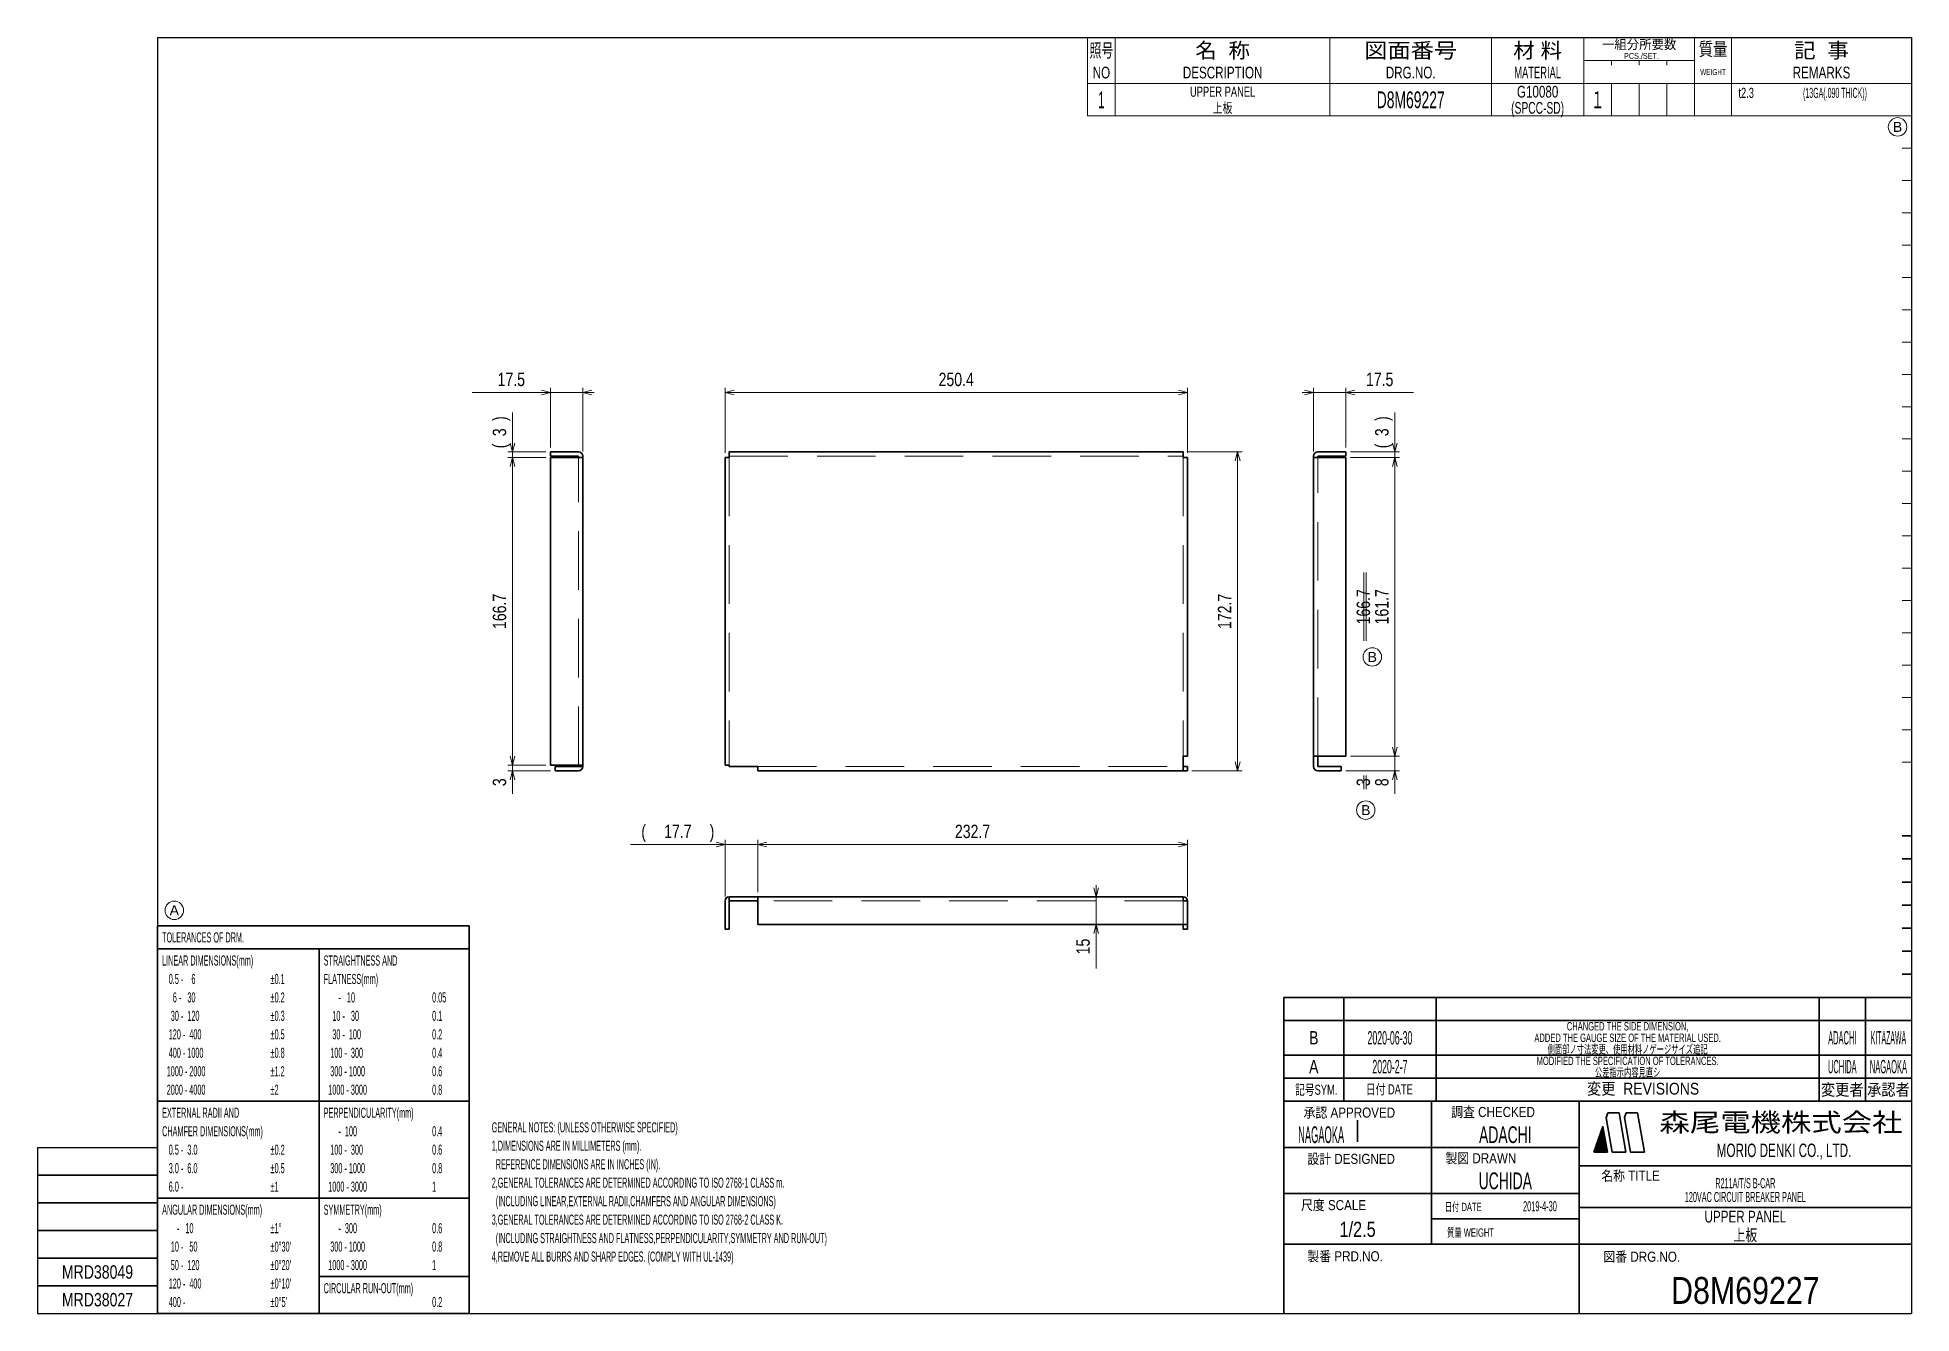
# Model space of a CAD drawing. Header units: millimetres. Extents: x 7 to 413, y 10 to 287.
import ezdxf
from ezdxf.enums import TextEntityAlignment as Align

# ---------------------------------------------------------------- set-up
doc = ezdxf.new("R2010")
doc.units = ezdxf.units.MM
doc.linetypes.add('DASHED', pattern=[19, 12.7, -6.3])
for name, color, linetype in [('GR1_02', 7, 'Continuous'), ('GR1_04', 7, 'Continuous'), ('GR1_05', 7, 'Continuous'), ('図面枠D8M', 7, 'Continuous'), ('表題、部品表', 7, 'Continuous'), ('表題、部品表_01', 7, 'Continuous'), ('表題、部品表_02', 7, 'Continuous'), ('表題、部品表_03', 7, 'Continuous')]:
    doc.layers.add(name, color=color, linetype=linetype)
doc.styles.add('HG丸ｺﾞｼｯｸM-PRO', font='')
doc.styles.get('HG丸ｺﾞｼｯｸM-PRO').set_extended_font_data('HG丸ｺﾞｼｯｸM-PRO')

# ---------------------------------------------------------------- blocks, each defined once
blk = doc.blocks.new('BLKF024')
at = {"layer": '図面枠D8M', "color": 4, "linetype": 'Continuous', "lineweight": 13}
for p, q in [((344.778471, 46.998727), (346.524087, 48.744343)), ((344.8594, 47.221078), (346.502888, 48.864566)), ((344.940329, 47.443428), (346.48169, 48.984789)), ((345.021258, 47.665778), (346.460491, 49.105012)), ((345.102186, 47.888128), (346.439293, 49.225235)), ((345.183115, 48.110479), (346.418094, 49.345457)), ((345.264044, 48.332829), (346.396896, 49.46568)), ((345.344973, 48.555179), (346.375697, 49.585903)), ((345.425902, 48.777529), (346.354499, 49.706126)), ((345.506831, 48.999879), (346.3333, 49.826349)), ((345.58776, 49.22223), (346.312102, 49.946572)), ((345.668689, 49.44458), (346.290903, 50.066794)), ((345.749617, 49.66693), (346.269705, 50.187017)), ((345.830546, 49.88928), (346.248506, 50.30724)), ((345.911475, 50.111631), (346.227307, 50.427463)), ((345.992404, 50.333981), (346.206109, 50.547686)), ((346.073333, 50.556331), (346.18491, 50.667909)), ((346.154262, 50.778681), (346.163712, 50.788131)), ((344.157871, 45.246757), (346.693675, 47.782561)), ((344.211969, 45.442276), (346.672477, 47.902784)), ((344.292898, 45.664626), (346.651278, 48.023006)), ((344.299292, 45.246757), (346.714874, 47.662338)), ((344.373827, 45.886976), (346.63008, 48.143229)), ((344.440714, 45.246757), (346.736072, 47.542115)), ((344.454756, 46.109327), (346.608881, 48.263452)), ((344.535684, 46.331677), (346.587682, 48.383675)), ((344.582135, 45.246757), (346.757271, 47.421892)), ((344.616613, 46.554027), (346.566484, 48.503898)), ((344.697542, 46.776377), (346.545285, 48.624121)), ((344.723556, 45.246757), (346.778469, 47.301669)), ((344.864978, 45.246757), (346.799668, 47.181447)), ((345.006399, 45.246757), (346.820866, 47.061224)), ((345.147821, 45.246757), (346.842065, 46.941001)), ((345.289242, 45.246757), (346.863263, 46.820778)), ((345.430663, 45.246757), (346.884462, 46.700555)), ((345.572085, 45.246757), (346.90566, 46.580332)), ((345.713506, 45.246757), (346.926859, 46.46011)), ((345.854927, 45.246757), (346.948057, 46.339887)), ((345.996349, 45.246757), (346.969256, 46.219664)), ((346.13777, 45.246757), (346.990455, 46.099441)), ((346.279191, 45.246757), (347.011653, 45.979218)), ((346.420613, 45.246757), (347.032852, 45.858995)), ((346.562034, 45.246757), (347.05405, 45.738773)), ((346.703455, 45.246757), (347.075249, 45.61855)), ((346.844877, 45.246757), (347.096447, 45.498327)), ((346.986298, 45.246757), (347.117646, 45.378104)), ((347.12772, 45.246757), (347.138844, 45.257881))]:
    blk.add_line(p, q, dxfattribs=at)
blk = doc.blocks.new('BLKF023')
at = {"layer": '図面枠D8M', "color": 2, "linetype": 'Continuous', "lineweight": 25}
for p, q in [((33, 286.75), (413, 286.75)), ((33, 286.75), (33, 10.25)), ((413, 286.75), (413, 10.25)), ((7, 46.25), (7, 10.25)), ((7, 46.25), (33, 46.25)), ((7, 10.25), (413, 10.25))]:
    blk.add_line(p, q, dxfattribs=at)
at = {"layer": '図面枠D8M', "color": 4, "linetype": 'Continuous', "lineweight": 13}
for p, q in [((413, 269.75), (411, 269.75)), ((413, 262.75), (411, 262.75)), ((413, 255.75), (411, 255.75)), ((413, 248.75), (411, 248.75)), ((413, 241.75), (411, 241.75)), ((413, 234.75), (411, 234.75)), ((413, 227.75), (411, 227.75)), ((413, 220.75), (411, 220.75)), ((413, 213.75), (411, 213.75)), ((413, 206.75), (411, 206.75)), ((413, 199.75), (411, 199.75)), ((413, 192.75), (411, 192.75)), ((413, 185.75), (411, 185.75)), ((413, 178.75), (411, 178.75)), ((413, 171.75), (411, 171.75)), ((413, 164.75), (411, 164.75)), ((413, 157.75), (411, 157.75)), ((413, 150.75), (411, 150.75)), ((413, 143.75), (411, 143.75)), ((413, 136.75), (411, 136.75)), ((411, 129.75), (413, 129.75))]:
    blk.add_line(p, q, dxfattribs=at)
at = {"layer": '図面枠D8M', "color": 3, "linetype": 'Continuous', "lineweight": 35}
for p, q in [((413, 113.75), (411, 113.75)), ((413, 108.75), (411, 108.75)), ((413, 103.75), (411, 103.75)), ((413, 98.75), (411, 98.75)), ((413, 93.75), (411, 93.75)), ((413, 88.75), (411, 88.75)), ((413, 83.75), (411, 83.75)), ((277, 78.75), (413, 78.75)), ((277, 78.75), (277, 10.25)), ((290, 78.75), (290, 56.25)), ((310, 78.75), (310, 56.25)), ((393, 78.75), (393, 56.25)), ((403, 78.75), (403, 56.25)), ((277, 73.75), (413, 73.75)), ((277, 66.25), (413, 66.25)), ((277, 61.25), (413, 61.25)), ((277, 56.25), (413, 56.25)), ((309, 56.25), (309, 25.25)), ((341, 56.25), (341, 10.25)), ((346.84, 52.65), (347.23, 53.75)), ((347.23, 53.75), (349.64, 53.75)), ((351.14, 45.25), (349.64, 53.75)), ((351.18, 53.75), (350.82, 52.76)), ((351.18, 53.75), (353.64, 53.75)), ((355.14, 45.25), (353.64, 53.75)), ((293, 52.17), (293, 47.48)), ((344.14, 45.25), (346.16, 50.8)), ((347.14, 45.25), (346.16, 50.8)), ((348.14, 45.25), (346.84, 52.65)), ((352.14, 45.25), (350.82, 52.76)), ((277, 46.25), (341, 46.25)), ((344.14, 45.25), (347.14, 45.25)), ((348.14, 45.25), (351.14, 45.25)), ((352.14, 45.25), (355.14, 45.25)), ((341, 42.25), (413, 42.25)), ((7, 40.25), (33, 40.25)), ((7, 34.25), (33, 34.25)), ((277, 36.25), (341, 36.25)), ((341, 33.25), (413, 33.25)), ((309, 30.75), (341, 30.75)), ((7, 28.25), (33, 28.25)), ((277, 25.25), (413, 25.25)), ((7, 22.25), (33, 22.25)), ((33, 16.25), (7, 16.25))]:
    blk.add_line(p, q, dxfattribs=at)
at = {"layer": '図面枠D8M', "color": 4, "linetype": 'Continuous', "lineweight": 13}
blk.add_blockref('BLKF024', (0, 0), dxfattribs=at)
at = {"layer": '図面枠D8M', "color": 4, "linetype": 'Continuous', "lineweight": 13, "style": 'HG丸ｺﾞｼｯｸM-PRO'}
for s, height, width, p in [('記号SYM.', 2.182, 0.69227, (284.03, 58.74)), ('日付 DATE', 2.182, 0.692507, (299.87, 58.83)), ('変更  REVISIONS', 2.5455, 0.887352, (354.85, 58.97)), ('変更者', 2.545, 0.887717, (398, 58.75)), ('承認者', 2.545, 0.887717, (408, 58.75)), ('承認 APPROVED', 2.1818, 0.863151, (291.21, 53.79)), ('調査 CHECKED', 2.182, 0.863174, (322.34, 53.92)), ('設計 DESIGNED', 2.1818, 0.862613, (291.61, 43.76)), ('製図 DRAWN', 2.182, 0.863099, (319.7, 43.9)), ('名称 TITLE', 2.182, 0.862489, (352.13, 40.11)), ('尺度 SCALE', 2.182, 0.862581, (287.78, 33.74)), ('日付 DATE', 1.818, 0.618255, (315.88, 33.34)), ('質量 WEIGHT', 1.818, 0.618812, (317.46, 27.8)), ('製番 PRD.NO.', 2.182, 0.863299, (290.29, 22.66)), ('図番 DRG.NO.', 2.182, 0.863083, (354.56, 22.56))]:
    blk.add_text(s, height=height, dxfattribs=dict(at, width=width)).set_placement(p, align=Align.MIDDLE_CENTER)
at = {"layer": '図面枠D8M', "color": 2, "linetype": 'Continuous', "lineweight": 25, "style": 'HG丸ｺﾞｼｯｸM-PRO', "width": 1.206081}
blk.add_text('森尾電機株式会社', height=4, dxfattribs=at).set_placement((384.72, 51.68), align=Align.MIDDLE_CENTER)
at = {"layer": '図面枠D8M', "color": 3, "linetype": 'Continuous', "lineweight": 35, "style": 'HG丸ｺﾞｼｯｸM-PRO', "width": 0.652197}
blk.add_text('MORIO DENKI CO., LTD.', height=2.9091, dxfattribs=at).set_placement((385.38, 45.61), align=Align.MIDDLE_CENTER)
blk = doc.blocks.new('BLKF025')
at = {"layer": '図面枠D8M', "color": 3, "linetype": 'Continuous', "lineweight": 35, "style": 'HG丸ｺﾞｼｯｸM-PRO'}
for s, height, width, p in [('CHANGED THE SIDE DIMENSION,', 1.8182, 0.618941, (351.5, 72.5)), ('B', 2.91, 0.78204, (283.5, 70)), ('2020-06-30', 2.909, 0.488281, (300, 70)), ('ADACHI', 2.909, 0.415454, (398, 70)), ('KITAZAWA', 2.909, 0.308644, (408, 70)), ('A', 2.91, 0.782973, (283.5, 63.75)), ('2020-2-7', 2.909, 0.488281, (300, 63.75)), ('MODIFIED THE SPECIFICATION OF TOLERANCES.', 1.8182, 0.618603, (351.5, 65)), ('UCHIDA', 2.909, 0.415827, (398, 63.75)), ('NAGAOKA', 2.909, 0.334453, (408, 63.75)), ('NAGAOKA', 3.636, 0.414524, (285.11, 49)), ('ADACHI', 3.636, 0.619335, (325, 49)), ('UCHIDA', 3.636, 0.61989, (325, 39)), ('120VAC CIRCUIT BREAKER PANEL', 2.1818, 0.522193, (377, 35.5)), ('R211A/T/S B-CAR', 2.1818, 0.521766, (377, 38.5)), ('2019-4-30', 2.182, 0.482367, (332.5, 33.5)), ('UPPER PANEL', 2.5455, 0.742433, (377, 31.25)), ('1/2.5', 3.273, 0.806358, (293, 28.5)), ('D8M69227', 5.818, 0.845432, (377, 15.25))]:
    blk.add_text(s, height=height, dxfattribs=dict(at, width=width)).set_placement(p, align=Align.MIDDLE_CENTER)
blk = doc.blocks.new('BLKF026')
at = {"layer": '表題、部品表_02', "color": 4, "linetype": 'Continuous', "lineweight": 13}
for p, q in [((234.5, 276.75), (234.5, 269.75)), ((234.5, 276.75), (413, 276.75)), ((240.5, 276.75), (240.5, 269.75)), ((287, 276.75), (287, 269.75)), ((322, 276.75), (322, 269.75)), ((342, 276.75), (342, 269.75)), ((348, 276.75), (348, 269.75)), ((354, 276.75), (354, 269.75)), ((360, 269.75), (360, 276.75)), ((366, 276.75), (366, 269.75)), ((374, 276.75), (374, 269.75)), ((413, 276.75), (413, 269.75)), ((234.5, 269.75), (413, 269.75))]:
    blk.add_line(p, q, dxfattribs=at)
blk = doc.blocks.new('BLKF028')
at = {"layer": 'GR1_04', "color": 3, "linetype": 'Continuous', "lineweight": 35}
for p, q in [((118.13, 196.93), (118.13, 196.01)), ((118.13, 196.93), (124.21, 196.93)), ((124.21, 196.01), (118.13, 196.01)), ((125.13, 195.73), (118.13, 195.73)), ((118.13, 195.73), (118.13, 129.05)), ((124.21, 195.73), (124.21, 196.01)), ((125.13, 196.01), (125.13, 128.77)), ((125.13, 129.05), (118.13, 129.05)), ((125.13, 128.77), (119.13, 128.77)), ((119.13, 128.77), (119.13, 127.85)), ((124.21, 127.85), (119.13, 127.85)), ((124.21, 128.77), (124.21, 129.05))]:
    blk.add_line(p, q, dxfattribs=at)
at = {"layer": 'GR1_04', "color": 4, "linetype": 'DASHED', "lineweight": 13}
blk.add_line((124.21, 129.05), (124.21, 195.73), dxfattribs=at)
at = {"layer": 'GR1_04', "color": 3, "linetype": 'Continuous', "lineweight": 35}
for centre, start, end in [((124.21, 196.01), 0, 90), ((124.21, 128.77), 270, 0)]:
    blk.add_arc(centre, 0.92, start, end, dxfattribs=at)
blk = doc.blocks.new('BLKF029')
at = {"layer": 'GR1_04', "color": 3, "linetype": 'Continuous', "lineweight": 35}
for p, q in [((155.96, 93.56), (155.96, 99.64)), ((255.2, 100.56), (156.88, 100.56)), ((156.88, 93.56), (156.88, 100.56)), ((163.04, 99.64), (156.88, 99.64)), ((163.04, 94.56), (163.04, 100.56)), ((255.2, 99.64), (255.2, 100.56)), ((255.2, 99.64), (256.12, 99.64)), ((256.12, 93.56), (256.12, 99.64)), ((156.88, 93.56), (155.96, 93.56)), ((256.12, 94.56), (163.04, 94.56)), ((255.2, 93.56), (255.2, 94.56)), ((256.12, 93.56), (255.2, 93.56))]:
    blk.add_line(p, q, dxfattribs=at)
at = {"layer": 'GR1_04', "color": 4, "linetype": 'DASHED', "lineweight": 13}
for p, q in [((255.2, 99.64), (163.04, 99.64)), ((255.2, 94.56), (255.2, 99.64))]:
    blk.add_line(p, q, dxfattribs=at)
at = {"layer": 'GR1_04', "color": 3, "linetype": 'Continuous', "lineweight": 35}
for centre, start, end in [((156.88, 99.64), 90, 180), ((255.2, 99.64), 0, 90)]:
    blk.add_arc(centre, 0.92, start, end, dxfattribs=at)
blk = doc.blocks.new('BLKF030')
at = {"layer": 'GR1_04', "color": 3, "linetype": 'Continuous', "lineweight": 35}
for p, q in [((155.96, 195.73), (155.96, 129.05)), ((155.96, 195.73), (156.88, 195.73)), ((156.88, 196.93), (255.2, 196.93)), ((156.88, 196.01), (156.88, 196.93)), ((156.88, 196.01), (156.88, 195.73)), ((255.2, 196.01), (255.2, 196.93)), ((255.2, 196.01), (255.2, 195.73)), ((255.2, 195.73), (256.12, 195.73)), ((256.12, 195.73), (256.12, 131.05)), ((255.2, 131.05), (256.12, 131.05)), ((255.2, 131.05), (255.2, 128.77)), ((155.96, 129.05), (156.88, 129.05)), ((156.88, 129.05), (156.88, 128.77)), ((156.88, 128.77), (163.04, 128.77)), ((163.04, 127.85), (163.04, 128.77)), ((163.04, 127.85), (256.12, 127.85)), ((255.2, 127.85), (255.2, 128.77)), ((255.2, 128.77), (256.12, 128.77)), ((256.12, 128.77), (256.12, 127.85))]:
    blk.add_line(p, q, dxfattribs=at)
at = {"layer": 'GR1_04', "color": 4, "linetype": 'DASHED', "lineweight": 13}
for p, q in [((156.88, 196.01), (255.2, 196.01)), ((156.88, 195.73), (156.88, 129.05)), ((255.2, 195.73), (255.2, 131.05)), ((163.04, 128.77), (255.2, 128.77))]:
    blk.add_line(p, q, dxfattribs=at)
blk = doc.blocks.new('FXTIP_ARROW_S')
at = {"color": 0, "linetype": 'Continuous', "lineweight": -2}
for q in [(-1, 0), (-0.97, 0.26), (-0.97, -0.26)]:
    blk.add_line((0, 0), q, dxfattribs=at)
blk = doc.blocks.new('FXTIP_ARROW_E')
at = {"color": 0, "linetype": 'Continuous', "lineweight": -2}
for q in [(-1, 0), (-0.97, 0.26), (-0.97, -0.26)]:
    blk.add_line((0, 0), q, dxfattribs=at)
blk = doc.blocks.new('BLKF031')
at = {"layer": 'GR1_04', "color": 3, "linetype": 'Continuous', "lineweight": 35}
for p, q in [((283.46, 196.01), (283.46, 128.77)), ((283.46, 195.73), (290.46, 195.73)), ((290.46, 196.93), (284.38, 196.93)), ((284.38, 196.01), (290.46, 196.01)), ((284.38, 195.73), (284.38, 196.01)), ((290.46, 196.93), (290.46, 196.01)), ((290.46, 195.73), (290.46, 131.05)), ((283.46, 131.05), (290.46, 131.05)), ((284.38, 128.77), (284.38, 131.05)), ((284.38, 128.77), (289.46, 128.77)), ((284.38, 127.85), (289.46, 127.85)), ((289.46, 128.77), (289.46, 127.85))]:
    blk.add_line(p, q, dxfattribs=at)
at = {"layer": 'GR1_04', "color": 4, "linetype": 'DASHED', "lineweight": 13}
blk.add_line((284.38, 131.05), (284.38, 195.73), dxfattribs=at)
at = {"layer": 'GR1_04', "color": 3, "linetype": 'Continuous', "lineweight": 35}
for centre, start, end in [((284.38, 196.01), 90, 180), ((284.38, 128.77), 180, 270)]:
    blk.add_arc(centre, 0.92, start, end, dxfattribs=at)
blk = doc.blocks.new('BLKF033')
at = {"layer": '表題、部品表_01', "color": 4, "linetype": 'Continuous', "lineweight": 13}
for p, q in [((234.5, 286.75), (234.5, 276.75)), ((234.5, 286.75), (413, 286.75)), ((240.5, 286.75), (240.5, 276.75)), ((287, 286.75), (287, 276.75)), ((322, 286.75), (322, 276.75)), ((342, 286.75), (342, 276.75)), ((366, 286.75), (366, 276.75)), ((374, 286.75), (374, 276.75)), ((413, 286.75), (413, 276.75)), ((342, 281.75), (366, 281.75)), ((348, 280.75), (348, 281.75)), ((354, 281.75), (354, 280.75)), ((360, 281.75), (360, 280.75)), ((234.5, 276.75), (413, 276.75))]:
    blk.add_line(p, q, dxfattribs=at)
at = {"layer": '表題、部品表_01', "color": 3, "linetype": 'Continuous', "lineweight": 35, "style": 'HG丸ｺﾞｼｯｸM-PRO'}
for s, height, width, p in [('照号', 2.909, 0.651535, (237.5, 283.95)), ('名  称', 3.273, 1.042426, (263.75, 283.95)), ('図面番号', 3.273, 1.127518, (304.5, 283.95)), ('材 料', 3.273, 1.042439, (332, 283.95)), ('一組分所要数', 2.036, 0.966638, (354, 285.25)), ('質量', 2.909, 0.781842, (370, 284.25)), ('記  事', 3.273, 1.042426, (393.5, 283.95)), ('NO', 2.545, 0.740841, (237.5, 279.15)), ('DESCRIPTION', 2.5455, 0.741365, (263.75, 279.15)), ('DRG.NO.', 2.545, 0.741189, (304.5, 279.15)), ('MATERIAL', 2.545, 0.594756, (332, 279.15)), ('PCS./SET.', 1.309, 0.862935, (354.5, 282.75)), ('REMARKS', 2.545, 0.742803, (393.5, 279.15)), ('WEIGHT', 1.309, 0.635507, (370, 279.25))]:
    blk.add_text(s, height=height, dxfattribs=dict(at, width=width)).set_placement(p, align=Align.MIDDLE_CENTER)
blk = doc.blocks.new('BLKF032')
at = {"layer": '表題、部品表_01', "color": 3, "linetype": 'Continuous', "lineweight": 13}
blk.add_blockref('BLKF033', (0, 0), dxfattribs=at)
blk = doc.blocks.new('BLKF034')
at = {"layer": '図面枠D8M', "color": 3, "linetype": 'Continuous', "lineweight": 35}
for p, q in [((33, 94.25), (100.5, 94.25)), ((33, 94.25), (33, 10.25)), ((100.5, 10.25), (100.5, 94.25)), ((33, 89.25), (100.5, 89.25)), ((68, 10.25), (68, 89.25)), ((33, 56.25), (68, 56.25)), ((68, 56.25), (100.5, 56.25)), ((33, 35.25), (68, 35.25)), ((68, 35.25), (100.5, 35.25)), ((68, 18.25), (100.5, 18.25)), ((33, 10.25), (100.5, 10.25))]:
    blk.add_line(p, q, dxfattribs=at)
at = {"layer": '図面枠D8M', "color": 4, "linetype": 'Continuous', "lineweight": 13, "style": 'HG丸ｺﾞｼｯｸM-PRO'}
for s, height, width, p in [('TOLERANCES OF DRM.', 2.1818, 0.522208, (34, 91.75)), ('LINEAR DIMENSIONS(mm)', 2.1818, 0.521664, (34, 86.75)), ('STRAIGHTNESS AND', 2.1818, 0.521949, (69, 86.75)), (' 0.5 -    6', 2.1818, 0.524049, (35, 82.75)), ('±0.1', 2.182, 0.52198, (57.5, 82.75)), ('FLATNESS(mm)', 2.1818, 0.521994, (69, 82.75)), ('   6 -   30', 2.1818, 0.52397, (35, 78.75)), ('±0.2', 2.182, 0.52198, (57.5, 78.75)), ('     -   10', 2.1818, 0.524651, (70, 78.75)), ('0.05', 2.182, 0.52205, (92.5, 78.75)), ('  30 -  120', 2.1818, 0.522893, (35, 74.75)), ('±0.3', 2.182, 0.52198, (57.5, 74.75)), ('  10 -   30', 2.1818, 0.523391, (70, 74.75)), ('0.1', 2.182, 0.522424, (92.5, 74.75)), (' 120 -  400', 2.1818, 0.52246, (35, 70.75)), ('±0.5', 2.182, 0.52198, (57.5, 70.75)), ('  30 -  100', 2.1818, 0.522893, (70, 70.75)), ('0.2', 2.182, 0.522424, (92.5, 70.75)), (' 400 - 1000', 2.1818, 0.52208, (35, 66.75)), ('±0.8', 2.182, 0.52198, (57.5, 66.75)), (' 100 -  300', 2.1818, 0.52246, (70, 66.75)), ('0.4', 2.182, 0.522424, (92.5, 66.75)), ('1000 - 2000', 2.1818, 0.521744, (35, 62.75)), ('±1.2', 2.182, 0.52198, (57.5, 62.75)), (' 300 - 1000', 2.1818, 0.52208, (70, 62.75)), ('0.6', 2.182, 0.522424, (92.5, 62.75)), ('2000 - 4000', 2.1818, 0.521744, (35, 58.75)), ('±2', 2.182, 0.521216, (57.5, 58.75)), ('1000 - 3000', 2.1818, 0.521744, (70, 58.75)), ('0.8', 2.182, 0.522424, (92.5, 58.75)), ('EXTERNAL RADII AND', 2.1818, 0.522426, (34, 53.75)), ('PERPENDICULARITY(mm)', 2.1818, 0.521822, (69, 53.75)), ('CHAMFER DIMENSIONS(mm)', 2.1818, 0.521615, (34, 49.75)), ('     -  100', 2.1818, 0.52397, (70, 49.75)), ('0.4', 2.182, 0.522424, (92.5, 49.75)), (' 0.5 -  3.0', 2.1818, 0.523514, (35, 45.75)), ('±0.2', 2.182, 0.52198, (57.5, 45.75)), (' 100 -  300', 2.1818, 0.52246, (70, 45.75)), ('0.6', 2.182, 0.522424, (92.5, 45.75)), (' 3.0 -  6.0', 2.1818, 0.523514, (35, 41.75)), ('±0.5', 2.182, 0.52198, (57.5, 41.75)), (' 300 - 1000', 2.1818, 0.52208, (70, 41.75)), ('0.8', 2.182, 0.522424, (92.5, 41.75)), (' 6.0 -', 2.182, 0.523279, (35, 37.75)), ('±1', 2.182, 0.521216, (57.5, 37.75)), ('1000 - 3000', 2.1818, 0.521744, (70, 37.75)), ('1', 2.18, 0.521199, (92.5, 37.75)), ('ANGULAR DIMENSIONS(mm)', 2.1818, 0.521887, (34, 32.75)), ('SYMMETRY(mm)', 2.1818, 0.521222, (69, 32.75)), ('     -   10', 2.1818, 0.524651, (35, 28.75)), ('±1°', 2.182, 0.52122, (57.5, 28.75)), ('     -  300', 2.1818, 0.52397, (70, 28.75)), ('0.6', 2.182, 0.522424, (92.5, 28.75)), ('  10 -   50', 2.1818, 0.523391, (35, 24.75)), ("±0°30'", 2.182, 0.521679, (57.5, 24.75)), (' 300 - 1000', 2.1818, 0.52208, (70, 24.75)), ('0.8', 2.182, 0.522424, (92.5, 24.75)), ('  50 -  120', 2.1818, 0.522893, (35, 20.75)), ("±0°20'", 2.182, 0.521679, (57.5, 20.75)), ('1000 - 3000', 2.1818, 0.521744, (70, 20.75)), ('1', 2.18, 0.521199, (92.5, 20.75)), (' 120 -  400', 2.1818, 0.52246, (35, 16.75)), ("±0°10'", 2.182, 0.521679, (57.5, 16.75)), ('CIRCULAR RUN-OUT(mm)', 2.1818, 0.521639, (69, 15.75)), (' 400 -', 2.182, 0.52234, (35, 12.75)), ("±0°5'", 2.182, 0.521776, (57.5, 12.75)), ('0.2', 2.182, 0.522424, (92.5, 12.75))]:
    blk.add_text(s, height=height, dxfattribs=dict(at, width=width)).set_placement(p, align=Align.MIDDLE_LEFT)
blk = doc.blocks.new('BLKF035')
at = {"layer": '表題、部品表', "color": 4, "linetype": 'Continuous', "lineweight": 13}
blk.add_circle((36.64, 97.62), 2, dxfattribs=at)
at = {"layer": '表題、部品表', "color": 4, "linetype": 'Continuous', "lineweight": 13, "style": 'HG丸ｺﾞｼｯｸM-PRO', "width": 1.042301}
blk.add_text('A', height=2.18, dxfattribs=at).set_placement((36.64, 97.62), align=Align.MIDDLE_CENTER)
blk = doc.blocks.new('BLKF036')
at = {"layer": 'GR1_05', "color": 4, "linetype": 'Continuous', "lineweight": 13}
blk.add_circle((294.76, 119.33), 2, dxfattribs=at)
at = {"layer": 'GR1_05', "color": 4, "linetype": 'Continuous', "lineweight": 13, "style": 'HG丸ｺﾞｼｯｸM-PRO', "width": 1.04272}
blk.add_text('B', height=2.18, dxfattribs=at).set_placement((294.76, 119.33), align=Align.MIDDLE_CENTER)
blk = doc.blocks.new('BLKF037')
at = {"layer": 'GR1_05', "color": 4, "linetype": 'Continuous', "lineweight": 13}
blk.add_circle((296.18, 152.52), 2, dxfattribs=at)
at = {"layer": 'GR1_05', "color": 4, "linetype": 'Continuous', "lineweight": 13, "style": 'HG丸ｺﾞｼｯｸM-PRO', "width": 1.04272}
blk.add_text('B', height=2.18, dxfattribs=at).set_placement((296.18, 152.52), align=Align.MIDDLE_CENTER)
blk = doc.blocks.new('BLKF038')
at = {"layer": '表題、部品表', "color": 4, "linetype": 'Continuous', "lineweight": 13}
blk.add_circle((409.97, 267.38), 2, dxfattribs=at)
at = {"layer": '表題、部品表', "color": 4, "linetype": 'Continuous', "lineweight": 13, "style": 'HG丸ｺﾞｼｯｸM-PRO', "width": 1.04272}
blk.add_text('B', height=2.18, dxfattribs=at).set_placement((409.97, 267.38), align=Align.MIDDLE_CENTER)

msp = doc.modelspace()

# ---------------------------------------------------------------- linework, layer by layer
at = {"layer": 'GR1_02', "color": 4, "linetype": 'Continuous', "lineweight": 13}
for p, q in [((101.18, 209.83), (118.13, 209.83)), ((118.13, 197.93), (118.13, 210.83)), ((118.13, 209.83), (125.13, 209.83)), ((125.13, 197.01), (125.13, 210.83)), ((125.13, 209.83), (127.63, 209.83)), ((155.96, 196.73), (155.96, 210.83)), ((155.96, 209.83), (256.12, 209.83)), ((256.12, 196.73), (256.12, 210.83)), ((280.96, 209.83), (283.46, 209.83)), ((283.46, 197.01), (283.46, 210.83)), ((283.46, 209.83), (290.46, 209.83)), ((290.46, 197.93), (290.46, 210.83)), ((290.46, 209.83), (305.1, 209.83)), ((109.91, 196.93), (109.91, 205.47)), ((301.07, 196.93), (301.07, 205.47)), ((117.13, 196.93), (108.91, 196.93)), ((117.13, 195.73), (108.91, 195.73)), ((109.91, 195.73), (109.91, 196.93)), ((109.91, 129.05), (109.91, 195.73)), ((256.2, 196.93), (268, 196.93)), ((267, 127.85), (267, 196.93)), ((291.46, 196.93), (302.07, 196.93)), ((291.46, 195.73), (302.07, 195.73)), ((301.07, 195.73), (301.07, 196.93)), ((301.07, 131.05), (301.07, 195.73)), ((291.46, 131.05), (302.07, 131.05)), ((301.07, 127.85), (301.07, 131.05)), ((117.13, 129.05), (108.91, 129.05)), ((118.13, 127.85), (108.91, 127.85)), ((109.91, 127.85), (109.91, 129.05)), ((109.91, 122.89), (109.91, 127.85)), ((257.12, 127.85), (268, 127.85)), ((290.46, 127.85), (302.07, 127.85)), ((301.07, 122.89), (301.07, 127.85)), ((135.49, 111.89), (155.96, 111.89)), ((155.96, 100.64), (155.96, 112.89)), ((155.96, 111.89), (163.04, 111.89)), ((163.04, 101.56), (163.04, 112.89)), ((163.04, 111.89), (256.12, 111.89)), ((256.12, 100.64), (256.12, 112.89)), ((236.34, 100.56), (236.34, 103.06)), ((236.34, 94.56), (236.34, 100.56)), ((236.34, 84.98), (236.34, 94.56))]:
    msp.add_line(p, q, dxfattribs=at)
at = {"layer": 'GR1_05', "color": 4, "linetype": 'Continuous', "lineweight": 13}
for p, q in [((294.32, 155.99), (294.32, 170.79)), ((294.82, 155.99), (294.82, 170.79)), ((294.32, 123.89), (294.32, 126.85)), ((294.82, 123.89), (294.82, 126.85))]:
    msp.add_line(p, q, dxfattribs=at)

# ---------------------------------------------------------------- block references
at = {"layer": 'GR1_02', "color": 4, "linetype": 'Continuous', "lineweight": 13, "xscale": 2, "yscale": 2}
for name, p, rotation in [('FXTIP_ARROW_E', (118.13, 209.83), 360), ('FXTIP_ARROW_S', (125.13, 209.83), 180), ('FXTIP_ARROW_S', (155.96, 209.83), 180), ('FXTIP_ARROW_E', (256.12, 209.83), 360), ('FXTIP_ARROW_E', (283.46, 209.83), 360), ('FXTIP_ARROW_S', (290.46, 209.83), 180), ('FXTIP_ARROW_S', (109.91, 196.93), 270), ('FXTIP_ARROW_E', (109.91, 195.73), 90), ('FXTIP_ARROW_E', (267, 196.93), 90), ('FXTIP_ARROW_S', (301.07, 196.93), 270), ('FXTIP_ARROW_E', (301.07, 195.73), 90), ('FXTIP_ARROW_S', (109.91, 129.05), 270), ('FXTIP_ARROW_S', (301.07, 131.05), 270), ('FXTIP_ARROW_E', (109.91, 127.85), 90), ('FXTIP_ARROW_S', (267, 127.85), 270), ('FXTIP_ARROW_E', (301.07, 127.85), 90), ('FXTIP_ARROW_E', (155.96, 111.89), 360), ('FXTIP_ARROW_S', (163.04, 111.89), 180), ('FXTIP_ARROW_E', (256.12, 111.89), 360), ('FXTIP_ARROW_S', (236.34, 100.56), 270), ('FXTIP_ARROW_E', (236.34, 94.56), 90)]:
    msp.add_blockref(name, p, dxfattribs=dict(at, rotation=rotation))
at = {"layer": 'GR1_04', "color": 3, "linetype": 'Continuous', "lineweight": 35}
for name in ['BLKF028', 'BLKF030', 'BLKF031', 'BLKF029']:
    msp.add_blockref(name, (0, 0), dxfattribs=at)
at = {"layer": 'GR1_05', "color": 4, "linetype": 'Continuous', "lineweight": 13}
for name in ['BLKF037', 'BLKF036']:
    msp.add_blockref(name, (0, 0), dxfattribs=at)
at = {"layer": '図面枠D8M', "color": 4, "linetype": 'Continuous', "lineweight": 35}
msp.add_blockref('BLKF023', (0, 0), dxfattribs=at)
at = {"layer": '図面枠D8M', "color": 4, "linetype": 'Continuous', "lineweight": 13}
msp.add_blockref('BLKF034', (0, 0), dxfattribs=at)
at = {"layer": '図面枠D8M', "color": 3, "linetype": 'Continuous', "lineweight": 35}
msp.add_blockref('BLKF025', (0, 0), dxfattribs=at)
at = {"layer": '表題、部品表', "color": 4, "linetype": 'Continuous', "lineweight": 13}
for name in ['BLKF038', 'BLKF035']:
    msp.add_blockref(name, (0, 0), dxfattribs=at)
at = {"layer": '表題、部品表_01', "color": 3, "linetype": 'Continuous', "lineweight": 13}
msp.add_blockref('BLKF032', (0, 0), dxfattribs=at)
at = {"layer": '表題、部品表_02', "color": 4, "linetype": 'Continuous', "lineweight": 13}
msp.add_blockref('BLKF026', (0, 0), dxfattribs=at)

# ---------------------------------------------------------------- texts
at = {"layer": 'GR1_02', "color": 3, "linetype": 'Continuous', "lineweight": 35, "style": 'HG丸ｺﾞｼｯｸM-PRO', "width": 0.784749}
for p in [(109.65, 210.33), (297.78, 210.33)]:
    msp.add_text('17.5', height=2.909, dxfattribs=at).set_placement(p, align=Align.BOTTOM_CENTER)
at = {"layer": 'GR1_02', "color": 3, "linetype": 'Continuous', "lineweight": 35, "style": 'HG丸ｺﾞｼｯｸM-PRO'}
for s, height, rotation, width, p in [('250.4', 2.909, 0, 0.7847, (206.04, 210.33)), (')', 2.91, 90, 0.781868, (109.41, 204.16)), (')', 2.91, 90, 0.781868, (300.57, 204.16)), ('3', 2.91, 90, 0.784542, (109.41, 201.2)), ('3', 2.91, 90, 0.784542, (300.57, 201.2)), ('(', 2.91, 90, 0.781868, (109.41, 198.24)), ('(', 2.91, 90, 0.781868, (300.57, 198.24)), ('161.7', 2.909, 90, 0.7847, (300.57, 163.39)), ('166.7', 2.909, 90, 0.7847, (109.41, 162.39)), ('172.7', 2.909, 90, 0.7847, (266.5, 162.39)), ('3', 2.91, 90, 0.784542, (109.41, 125.37)), ('8', 2.91, 90, 0.784542, (300.57, 125.37)), ('(', 2.91, 0, 0.781868, (138.33, 112.39)), ('17.7', 2.909, 0, 0.784749, (145.73, 112.39)), (')', 2.91, 0, 0.781868, (153.13, 112.39)), ('232.7', 2.909, 0, 0.7847, (209.58, 112.39)), ('15', 2.909, 90, 0.784542, (235.84, 89.77))]:
    msp.add_text(s, height=height, rotation=rotation, dxfattribs=dict(at, width=width)).set_placement(p, align=Align.BOTTOM_CENTER)
at = {"layer": 'GR1_05', "color": 3, "linetype": 'Continuous', "lineweight": 35, "style": 'HG丸ｺﾞｼｯｸM-PRO'}
for s, height, width, p in [('166.7', 2.909, 0.7847, (296.57, 163.39)), ('3', 2.91, 0.784542, (296.57, 125.37))]:
    msp.add_text(s, height=height, rotation=90, dxfattribs=dict(at, width=width)).set_placement(p, align=Align.BOTTOM_CENTER)
at = {"layer": '図面枠D8M', "color": 3, "linetype": 'Continuous', "lineweight": 35, "style": 'HG丸ｺﾞｼｯｸM-PRO'}
for s, height, width, p in [('ADDED THE GAUGE SIZE OF THE MATERIAL USED.', 1.8182, 0.618412, (351.5, 70)), ('側面部ノ寸法変更、使用材料ノゲージサイズ追記', 1.8182, 0.618958, (351.5, 67.5)), ('公差指示内容見直シ', 1.818, 0.618958, (351.5, 62.5)), ('上板', 2.545, 0.741121, (377, 27.25)), ('MRD38049', 2.909, 0.783793, (20, 19.25)), ('MRD38027', 2.909, 0.783793, (20, 13.25))]:
    msp.add_text(s, height=height, dxfattribs=dict(at, width=width)).set_placement(p, align=Align.MIDDLE_CENTER)
for s, width, p in [('GENERAL NOTES: (UNLESS OTHERWISE SPECIFIED)', 0.52211, (105.41, 51.69)), ('1,DIMENSIONS ARE IN MILLIMETERS (mm).', 0.522052, (105.41, 47.69)), ('  REFERENCE DIMENSIONS ARE IN INCHES (IN).', 0.522009, (105.41, 43.69)), ('2,GENERAL TOLERANCES ARE DETERMINED ACCORDING TO ISO 2768-1 CLASS m.', 0.522186, (105.41, 39.69)), ('  (INCLUDING LINEAR,EXTERNAL RADII,CHAMFERS AND ANGULAR DIMENSIONS)', 0.522355, (105.41, 35.69)), ('3,GENERAL TOLERANCES ARE DETERMINED ACCORDING TO ISO 2768-2 CLASS K.', 0.52223, (105.41, 31.69)), ('  (INCLUDING STRAIGHTNESS AND FLATNESS,PERPENDICULARITY,SYMMETRY AND RUN-OUT)', 0.522087, (105.41, 27.69)), ('4,REMOVE ALL BURRS AND SHARP EDGES. (COMPLY WITH UL-1439)', 0.52235, (105.41, 23.69))]:
    msp.add_text(s, height=2.1818, dxfattribs=dict(at, width=width)).set_placement(p, align=Align.TOP_LEFT)
at = {"layer": '表題、部品表_03', "color": 3, "linetype": 'Continuous', "lineweight": 35, "style": 'HG丸ｺﾞｼｯｸM-PRO'}
for s, height, width, p in [('UPPER PANEL', 2.1818, 0.691487, (263.75, 275)), ('G10080', 2.545, 0.740408, (332, 275)), ('1', 3.64, 0.521199, (237.5, 273.25)), ('上板', 2.182, 0.692256, (263.75, 271.5)), ('D8M69227', 3.636, 0.619412, (304.5, 273.25)), ('(SPCC-SD)', 2.545, 0.652377, (332, 271.5)), ('１', 3.64, 0.578238, (345, 273.25))]:
    msp.add_text(s, height=height, dxfattribs=dict(at, width=width)).set_placement(p, align=Align.MIDDLE_CENTER)
for s, height, width, p in [('t2.3', 2.182, 0.690457, (375.5, 274.75)), ('(13GA(.090 THICK))', 2.1818, 0.416535, (389.5, 274.75))]:
    msp.add_text(s, height=height, dxfattribs=dict(at, width=width)).set_placement(p, align=Align.MIDDLE_LEFT)

doc.saveas('drawing.dxf')
